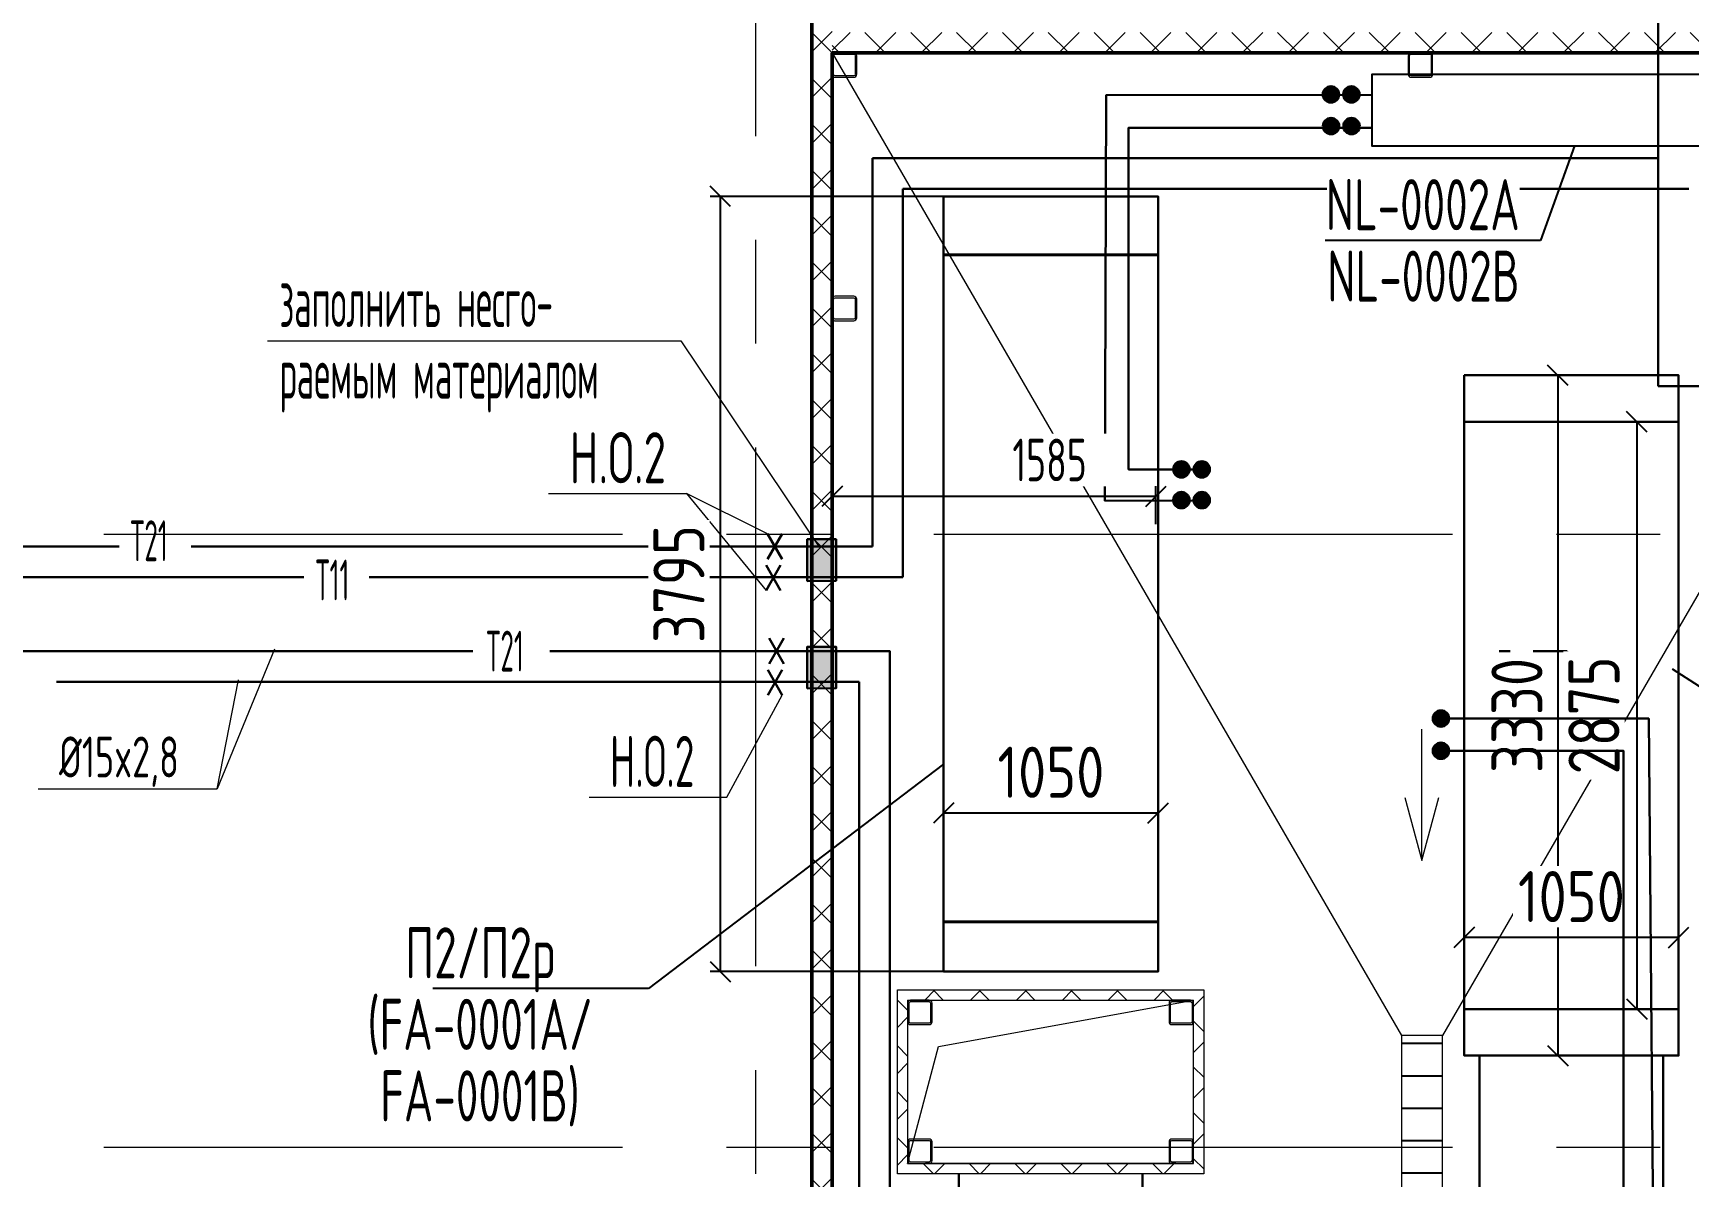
# Model space of a CAD drawing. Header units: millimetres. Extents: x -553547 to 230550, y -59438 to 214451.
# Drawn here: x 180828 to 188934, y -38983 to -33384 of the extents above; entities that cross this region are included whole.
import ezdxf
from ezdxf import colors
from ezdxf.entities.mleader import LeaderData, LeaderLine
from ezdxf.math import Vec2, Vec3

# ---------------------------------------------------------------- set-up
doc = ezdxf.new("R2010")
doc.units = ezdxf.units.MM
doc.linetypes.add('осевая', pattern=[50.8, 31.75, -6.35, 6.35, -6.35])
for name, color, linetype, lineweight in [('_Оси', 252, 'Continuous', 9), ('АР_Размеры', 7, 'Continuous', 20), ('АР_Стены и перегородки', 154, 'Continuous', 50), ('АР_Тонкие', 7, 'Continuous', 0), ('АР_Штриховка', 7, 'Continuous', 20), ('ОВ выноски вент. оборудование и клапаны', 7, 'Continuous', 15), ('ОВ текст', 7, 'Continuous', 15), ('приток', 10, 'Continuous', 30), ('радиаторы', 100, 'Continuous', 30), ('т1', 10, 'Continuous', 30), ('т2', 5, 'Continuous', 30)]:
    doc.layers.add(name, color=color, linetype=linetype, lineweight=lineweight)
doc.layers.add('IZOLATOR', color=7, linetype='Continuous')
doc.styles.add('GOST 2.304', font='cs_gost2304.shx', dxfattribs={"width": 0.8})
doc.styles.add('GOST type A', font='GOST2304A.ttf')
doc.styles.get("Standard").update_dxf_attribs({"font": 'arial.ttf'})
doc.styles.add('ГОСТ', font='cs_gost2304.shx')
doc.dimstyles.new('ISO-25', dxfattribs={"dimtxt": 2.5, "dimasz": 2.5, "dimexe": 1.25, "dimexo": 0.625, "dimtad": 1, "dimtxsty": 'Standard', "dimcen": 2.5, "dimadec": 0, "dimazin": 0, "dimtfac": 1, "dimtmove": 0, "dimatfit": 3, "dimfxl": 1, "dimarcsym": 0})

# ---------------------------------------------------------------- blocks, each defined once
blk = doc.blocks.new('_Oblique')
at = {"color": 0, "linetype": 'ByBlock', "lineweight": -2}
blk.add_line((-0.5, -0.5), (0.5, 0.5), dxfattribs=at)
blk = doc.blocks.new('*D436')
at = {"layer": 'Defpoints', "color": 0, "lineweight": 30, "transparency": 16777216}
for p in [(185810.8, -34183.3), (184192.1, -37978.3), (185810.8, -37978.3)]:
    blk.add_point(p, dxfattribs=at)
at = {"layer": 'ОВ текст', "color": 0, "lineweight": -2, "transparency": 16777216}
for p, q in [((185760.8, -34183.3), (184142.1, -34183.3)), ((184192.1, -34183.3), (184192.1, -37978.3)), ((185760.8, -37978.3), (184142.1, -37978.3))]:
    blk.add_line(p, q, dxfattribs=at)
at = {"layer": 'ОВ текст', "color": 0, "lineweight": -2, "transparency": 16777216, "xscale": 100, "yscale": 100, "zscale": 100}
for p, rotation in [((184192.1, -34183.3), 90), ((184192.1, -37978.3), 270)]:
    blk.add_blockref('_Oblique', p, dxfattribs=dict(at, rotation=rotation))
at = {"layer": 'ОВ текст', "color": 0, "lineweight": 15, "transparency": 16777216, "insert": (183989.8, -36080.8), "char_height": 250, "attachment_point": 5, "rotation": 90, "style": 'ГОСТ', "bg_fill": 3, "box_fill_scale": 1.1, "bg_fill_color": 256, "bg_fill_true_color": 13158600, "bg_fill_transparency": 0}
blk.add_mtext('3795', dxfattribs=at)
blk = doc.blocks.new('*D437')
at = {"layer": 'Defpoints', "color": 0, "lineweight": 30, "transparency": 16777216}
for p in [(185285.8, -37202.4), (185285.8, -37734.3), (186335.8, -37734.3)]:
    blk.add_point(p, dxfattribs=at)
at = {"layer": 'ОВ текст', "color": 0, "lineweight": -2, "transparency": 16777216}
for p, q in [((185285.8, -37684.3), (185285.8, -37152.4)), ((186335.8, -37202.4), (185285.8, -37202.4)), ((186335.8, -37684.3), (186335.8, -37152.4))]:
    blk.add_line(p, q, dxfattribs=at)
at = {"layer": 'ОВ текст', "color": 0, "lineweight": -2, "transparency": 16777216, "xscale": 100, "yscale": 100, "zscale": 100, "rotation": 180}
blk.add_blockref('_Oblique', (185285.8, -37202.4), dxfattribs=at)
at = {"layer": 'ОВ текст', "color": 0, "lineweight": -2, "transparency": 16777216, "xscale": 100, "yscale": 100, "zscale": 100}
blk.add_blockref('_Oblique', (186335.8, -37202.4), dxfattribs=at)
at = {"layer": 'ОВ текст', "color": 0, "lineweight": 15, "transparency": 16777216, "insert": (185810.8, -37002.3), "char_height": 250, "attachment_point": 5, "style": 'ГОСТ', "bg_fill": 3, "box_fill_scale": 1.1, "bg_fill_color": 256, "bg_fill_true_color": 13158600, "bg_fill_transparency": 0}
blk.add_mtext('1050', dxfattribs=at)
blk = doc.blocks.new('*D449')
at = {"layer": 'Defpoints', "color": 0, "lineweight": 30, "transparency": 16777216}
for p in [(188884.2, -35286.8), (188679.5, -38161.8), (188884.2, -38161.8)]:
    blk.add_point(p, dxfattribs=at)
at = {"layer": 'ОВ текст', "color": 0, "lineweight": -2, "transparency": 16777216}
for p, q in [((188834.2, -35286.8), (188629.5, -35286.8)), ((188679.5, -35286.8), (188679.5, -38161.8)), ((188834.2, -38161.8), (188629.5, -38161.8))]:
    blk.add_line(p, q, dxfattribs=at)
at = {"layer": 'ОВ текст', "color": 0, "lineweight": -2, "transparency": 16777216, "xscale": 100, "yscale": 100, "zscale": 100}
for p, rotation in [((188679.5, -35286.8), 90), ((188679.5, -38161.8), 270)]:
    blk.add_blockref('_Oblique', p, dxfattribs=dict(at, rotation=rotation))
at = {"layer": 'ОВ текст', "color": 0, "lineweight": 15, "transparency": 16777216, "insert": (188469.7, -36724.3), "char_height": 250, "attachment_point": 5, "rotation": 90, "style": 'ГОСТ', "bg_fill": 3, "box_fill_scale": 1.1, "bg_fill_color": 256, "bg_fill_true_color": 13158600, "bg_fill_transparency": 0}
blk.add_mtext('2875', dxfattribs=at)
blk = doc.blocks.new('*D438')
at = {"layer": 'Defpoints', "color": 0, "lineweight": 30, "transparency": 16777216}
for p in [(188884.2, -35059.3), (188292.8, -38389.3), (188884.2, -38389.3)]:
    blk.add_point(p, dxfattribs=at)
at = {"layer": 'ОВ текст', "color": 0, "lineweight": -2, "transparency": 16777216}
for p, q in [((188834.2, -35059.3), (188242.8, -35059.3)), ((188292.8, -35059.3), (188292.8, -38389.3)), ((188834.2, -38389.3), (188242.8, -38389.3))]:
    blk.add_line(p, q, dxfattribs=at)
at = {"layer": 'ОВ текст', "color": 0, "lineweight": -2, "transparency": 16777216, "xscale": 100, "yscale": 100, "zscale": 100}
for p, rotation in [((188292.8, -35059.3), 90), ((188292.8, -38389.3), 270)]:
    blk.add_blockref('_Oblique', p, dxfattribs=dict(at, rotation=rotation))
at = {"layer": 'ОВ текст', "color": 0, "lineweight": 15, "transparency": 16777216, "insert": (188092.6, -36724.3), "char_height": 250, "attachment_point": 5, "rotation": 90, "style": 'ГОСТ', "bg_fill": 3, "box_fill_scale": 1.1, "bg_fill_color": 256, "bg_fill_true_color": 13158600, "bg_fill_transparency": 0}
blk.add_mtext('3330', dxfattribs=at)
blk = doc.blocks.new('*D439')
at = {"layer": 'Defpoints', "color": 0, "lineweight": 30, "transparency": 16777216}
for p in [(187834.2, -37811.2), (187834.2, -38389.3), (188884.2, -38389.3)]:
    blk.add_point(p, dxfattribs=at)
at = {"layer": 'ОВ текст', "color": 0, "lineweight": -2, "transparency": 16777216}
for p, q in [((187834.2, -38339.3), (187834.2, -37761.2)), ((188884.2, -38339.3), (188884.2, -37761.2)), ((188884.2, -37811.2), (187834.2, -37811.2))]:
    blk.add_line(p, q, dxfattribs=at)
at = {"layer": 'ОВ текст', "color": 0, "lineweight": -2, "transparency": 16777216, "xscale": 100, "yscale": 100, "zscale": 100, "rotation": 180}
blk.add_blockref('_Oblique', (187834.2, -37811.2), dxfattribs=at)
at = {"layer": 'ОВ текст', "color": 0, "lineweight": -2, "transparency": 16777216, "xscale": 100, "yscale": 100, "zscale": 100}
blk.add_blockref('_Oblique', (188884.2, -37811.2), dxfattribs=at)
at = {"layer": 'ОВ текст', "color": 0, "lineweight": 15, "transparency": 16777216, "insert": (188359.2, -37611), "char_height": 250, "attachment_point": 5, "style": 'ГОСТ', "bg_fill": 3, "box_fill_scale": 1.1, "bg_fill_color": 256, "bg_fill_true_color": 13158600, "bg_fill_transparency": 0}
blk.add_mtext('1050', dxfattribs=at)
blk = doc.blocks.new('*D417')
at = {"layer": 'Defpoints', "color": 0, "lineweight": 30, "transparency": 16777216}
for p in [(184739.8, -35652.2), (184739.8, -35837.2), (186325, -35837.2)]:
    blk.add_point(p, dxfattribs=at)
at = {"layer": 'ОВ текст', "color": 0, "lineweight": -2, "transparency": 16777216}
for p, q in [((184739.8, -35787.2), (184739.8, -35602.2)), ((186325, -35652.2), (184739.8, -35652.2)), ((186325, -35787.2), (186325, -35602.2))]:
    blk.add_line(p, q, dxfattribs=at)
at = {"layer": 'ОВ текст', "color": 0, "lineweight": -2, "transparency": 16777216, "xscale": 100, "yscale": 100, "zscale": 100, "rotation": 180}
blk.add_blockref('_Oblique', (184739.8, -35652.2), dxfattribs=at)
at = {"layer": 'ОВ текст', "color": 0, "lineweight": -2, "transparency": 16777216, "xscale": 100, "yscale": 100, "zscale": 100}
blk.add_blockref('_Oblique', (186325, -35652.2), dxfattribs=at)
at = {"layer": 'ОВ текст', "color": 0, "lineweight": 15, "transparency": 16777216, "insert": (185804.4, -35473.8), "char_height": 250, "width": 522.08, "attachment_point": 5, "style": 'ГОСТ', "bg_fill": 3, "box_fill_scale": 1.1, "bg_fill_color": 256, "bg_fill_true_color": 13158600, "bg_fill_transparency": 0}
blk.add_mtext('{\\H0.83333x;\\W0.8;1585}', dxfattribs=at)
blk = doc.blocks.new('_None')
blk = doc.blocks.new('АР')
at = {"layer": 'IZOLATOR'}
h = blk.add_hatch(dxfattribs=at)
h.set_pattern_fill('ANSI31', color=252, scale=50, angle=315)
h.set_pattern_definition([(0, (552841.11, -184537.85), (4e-14, 158.75), [])])
h.paths.add_polyline_path([(673236.4, -245789.1), (673036.4, -245789.1), (673036.4, -250243.2), (673236.4, -250243.2)])
h.paths.add_polyline_path([(673236.4, -245243.2), (673036.4, -245243.2), (673036.4, -245789.1), (673236.4, -245789.1)])
at = {"layer": 'АР_Штриховка', "lineweight": 13}
h = blk.add_hatch(dxfattribs=at)
h.set_pattern_fill('ANSI37', color=252, scale=50)
h.set_pattern_definition([(45, (564776.22, -271180.71), (-112.2532, 112.2532), []), (135, (564776.22, -271180.71), (-112.2532, -112.2532), [])])
h.paths.add_polyline_path([(670148.9, -251984.1), (670248.9, -251984.1), (670248.9, -236593.9), (670148.9, -236593.9)])
h = blk.add_hatch(dxfattribs=at)
h.set_pattern_fill('ANSI37', color=252, scale=50)
h.set_pattern_definition([(45, (568769.53, -267055.2), (-112.2532, 112.2532), []), (135, (568769.53, -267055.2), (-112.2532, -112.2532), [])])
h.paths.add_polyline_path([(670248.9, -240432.2), (676023.9, -240432.2), (676023.9, -240332.2), (670248.9, -240332.2)])
h = blk.add_hatch(dxfattribs=at)
h.set_pattern_fill('ANSI37', color=252, scale=50)
h.set_pattern_definition([(45, (565664.53, -272345.12), (-112.2532, 112.2532), []), (135, (565664.53, -272345.12), (-112.2532, -112.2532), [])])
h.paths.add_polyline_path([(672018.3, -245869.7), (670618.3, -245869.7), (670568.3, -245919.7), (672068.3, -245919.7), (672068.3, -245019.7), (670568.3, -245019.7), (670568.3, -245919.7), (670618.3, -245869.7), (670618.3, -245069.7), (672018.3, -245069.7)])
at = {"color": 252, "linetype": 'Continuous', "ltscale": 0.5}
for p, q in [((670354.5, -240431.9), (670263.3, -240431.9)), ((670263.3, -240439.1), (670354.5, -240439.1)), ((673174.5, -240431.9), (673083.3, -240431.9)), ((673083.3, -240439.1), (673174.5, -240439.1)), ((670248.9, -240446.3), (670248.9, -240537.5)), ((670256.1, -240537.5), (670256.1, -240446.3)), ((670361.7, -240446.3), (670361.7, -240537.5)), ((670368.9, -240537.5), (670368.9, -240446.3)), ((673068.9, -240446.3), (673068.9, -240537.5)), ((673076.1, -240537.5), (673076.1, -240446.3)), ((673181.7, -240446.3), (673181.7, -240537.5)), ((673188.9, -240537.5), (673188.9, -240446.3)), ((670354.5, -240544.7), (670263.3, -240544.7)), ((670263.3, -240551.9), (670354.5, -240551.9)), ((673174.5, -240544.7), (673083.3, -240544.7)), ((673083.3, -240551.9), (673174.5, -240551.9)), ((670248.9, -241638.5), (670248.9, -241729.7)), ((670248.9, -241656.1), (670248.9, -241732.1)), ((670248.9, -241656.1), (670248.9, -241732.1)), ((670256.1, -241729.7), (670256.1, -241638.5)), ((670354.5, -241624.1), (670263.3, -241624.1)), ((670263.3, -241631.3), (670354.5, -241631.3)), ((670361.7, -241638.5), (670361.7, -241729.7)), ((670368.9, -241729.7), (670368.9, -241638.5)), ((670354.5, -241736.9), (670263.3, -241736.9)), ((670260.9, -241744.1), (670336.9, -241744.1)), ((670260.9, -241744.1), (670336.9, -241744.1)), ((670263.3, -241744.1), (670354.5, -241744.1)), ((670618.3, -245081.5), (670618.3, -245157.5)), ((670618.3, -245081.5), (670618.3, -245157.5)), ((670618.3, -245084.1), (670618.3, -245175.3)), ((670625.5, -245175.3), (670625.5, -245084.1)), ((670723.9, -245069.7), (670632.7, -245069.7)), ((670632.7, -245076.9), (670723.9, -245076.9)), ((670731.1, -245084.1), (670731.1, -245175.3)), ((670738.3, -245175.3), (670738.3, -245084.1)), ((671898.3, -245081.5), (671898.3, -245157.5)), ((671898.3, -245081.5), (671898.3, -245157.5)), ((671898.3, -245084.1), (671898.3, -245175.3)), ((671905.5, -245175.3), (671905.5, -245084.1)), ((672003.9, -245069.7), (671912.7, -245069.7)), ((671912.7, -245076.9), (672003.9, -245076.9)), ((672011.1, -245084.1), (672011.1, -245175.3)), ((672018.3, -245175.3), (672018.3, -245084.1)), ((670723.9, -245182.5), (670632.7, -245182.5)), ((670632.7, -245189.7), (670723.9, -245189.7)), ((672003.9, -245182.5), (671912.7, -245182.5)), ((671912.7, -245189.7), (672003.9, -245189.7)), ((670618.3, -245761.5), (670618.3, -245837.5)), ((670618.3, -245761.5), (670618.3, -245837.5)), ((670618.3, -245764.1), (670618.3, -245855.3)), ((670625.5, -245855.3), (670625.5, -245764.1)), ((670723.9, -245749.7), (670632.7, -245749.7)), ((670632.7, -245756.9), (670723.9, -245756.9)), ((670731.1, -245764.1), (670731.1, -245855.3)), ((670738.3, -245855.3), (670738.3, -245764.1)), ((671898.3, -245761.5), (671898.3, -245837.5)), ((671898.3, -245761.5), (671898.3, -245837.5)), ((671898.3, -245764.1), (671898.3, -245855.3)), ((671905.5, -245855.3), (671905.5, -245764.1)), ((672003.9, -245749.7), (671912.7, -245749.7)), ((671912.7, -245756.9), (672003.9, -245756.9)), ((672011.1, -245764.1), (672011.1, -245855.3)), ((672018.3, -245855.3), (672018.3, -245764.1)), ((670723.9, -245862.5), (670632.7, -245862.5)), ((670632.7, -245869.7), (670723.9, -245869.7)), ((672003.9, -245862.5), (671912.7, -245862.5)), ((671912.7, -245869.7), (672003.9, -245869.7))]:
    blk.add_line(p, q, dxfattribs=at)
at = {"color": 252}
for p, q in [((670618.3, -245069.7), (670618.3, -245869.7)), ((670618.3, -245069.7), (672018.3, -245069.7)), ((670770.2, -245297.1), (672018.3, -245069.7)), ((672018.3, -245869.7), (672018.3, -245069.7)), ((670618.3, -245869.7), (670770.2, -245297.1)), ((670618.3, -245869.7), (672018.3, -245869.7)), ((671931.3, -245869.7), (670705.3, -245869.7))]:
    blk.add_line(p, q, dxfattribs=at)
at = {"color": 252, "lineweight": 13}
blk.add_lwpolyline([(670568.3, -245019.7), (672068.3, -245019.7), (672068.3, -245919.7), (670568.3, -245919.7)], close=True, dxfattribs=at)
at = {"color": 252, "linetype": 'Continuous', "ltscale": 0.5}
for centre, start, end in [((670263.3, -240446.3), 90, 180), ((670354.5, -240446.3), 0, 90), ((673083.3, -240446.3), 90, 180), ((673174.5, -240446.3), 0, 90), ((670263.3, -240537.5), 180, 270), ((670354.5, -240537.5), 270, 0), ((673083.3, -240537.5), 180, 270), ((673174.5, -240537.5), 270, 0), ((670263.3, -241638.5), 90, 180), ((670354.5, -241638.5), 0, 90), ((670263.3, -241729.7), 180, 270), ((670354.5, -241729.7), 270, 0), ((670632.7, -245084.1), 90, 180), ((670723.9, -245084.1), 0, 90), ((671912.7, -245084.1), 90, 180), ((672003.9, -245084.1), 0, 90), ((670632.7, -245175.3), 180, 270), ((670723.9, -245175.3), 270, 0), ((671912.7, -245175.3), 180, 270), ((672003.9, -245175.3), 270, 0), ((670632.7, -245764.1), 90, 180), ((670723.9, -245764.1), 0, 90), ((671912.7, -245764.1), 90, 180), ((672003.9, -245764.1), 0, 90), ((670632.7, -245855.3), 180, 270), ((670723.9, -245855.3), 270, 0), ((671912.7, -245855.3), 180, 270), ((672003.9, -245855.3), 270, 0)]:
    blk.add_arc(centre, 14.4, start, end, dxfattribs=at)
at = {"color": 252, "linetype": 'Continuous', "ltscale": 0.5, "extrusion": (1.89478e-14, -7.84844e-15, -1)}
for centre in [(-670263.3, -240446.3, 0), (-673083.3, -240446.3, 0), (-670263.3, -241638.5, 0), (-670632.7, -245084.1, 0), (-671912.7, -245084.1, 0), (-670632.7, -245764.1, 0), (-671912.7, -245764.1, 0)]:
    blk.add_arc(centre, 7.2, 0, 90, dxfattribs=at)
at = {"color": 252, "linetype": 'Continuous', "ltscale": 0.5, "extrusion": (-7.84844e-15, -1.89478e-14, -1)}
for centre in [(-670354.5, -240446.3), (-673174.5, -240446.3), (-670354.5, -241638.5), (-670723.9, -245084.1), (-672003.9, -245084.1), (-670723.9, -245764.1), (-672003.9, -245764.1)]:
    blk.add_arc(centre, 7.2, 90, 180, dxfattribs=at)
at = {"color": 252, "linetype": 'Continuous', "ltscale": 0.5, "extrusion": (1.89478e-14, 7.84844e-15, -1)}
for centre in [(-670263.3, -240537.5, 0), (-673083.3, -240537.5, 0), (-670263.3, -241729.7, 0), (-670632.7, -245175.3, 0), (-671912.7, -245175.3, 0), (-670632.7, -245855.3, 0), (-671912.7, -245855.3, 0)]:
    blk.add_arc(centre, 7.2, 270, 0, dxfattribs=at)
at = {"color": 252, "linetype": 'Continuous', "ltscale": 0.5, "extrusion": (-7.84844e-15, 1.89478e-14, -1)}
for centre in [(-670354.5, -240537.5, 0), (-673174.5, -240537.5, 0), (-670354.5, -241729.7, 0), (-670723.9, -245175.3, 0), (-672003.9, -245175.3, 0), (-670723.9, -245855.3, 0), (-672003.9, -245855.3, 0)]:
    blk.add_arc(centre, 7.2, 180, 270, dxfattribs=at)
at = {"layer": '_Оси', "color": 252, "linetype": 'осевая', "ltscale": 80}
for p, q in [((669873.9, -234236), (669873.9, -259400.3)), ((638234.9, -242789.1), (679902.5, -242789.1)), ((638234.9, -245789.1), (689234.4, -245789.1))]:
    blk.add_line(p, q, dxfattribs=at)
at = {"layer": 'АР_Стены и перегородки', "color": 252}
for p, q in [((670148.9, -236593.9), (670148.9, -251984.1)), ((670248.9, -240432.2), (670248.9, -251984.1)), ((670248.9, -240432.2), (676023.9, -240432.2))]:
    blk.add_line(p, q, dxfattribs=at)
at = {"layer": 'АР_Тонкие', "color": 252}
for p, q in [((670248.9, -240432.2), (673036.4, -245243.2)), ((676023.9, -240432.2), (673236.4, -245243.2)), ((673135.5, -244386.5), (673135.5, -243742.8)), ((673052.7, -244077.4), (673135.5, -244386.5)), ((673135.5, -244386.5), (673218.4, -244077.4))]:
    blk.add_line(p, q, dxfattribs=at)
blk.add_lwpolyline([(673036.4, -250243.2), (673236.4, -250243.2), (673236.4, -245243.2), (673036.4, -245243.2)], close=True, dxfattribs=at)
at = {"color": 252}
ml = blk.add_multileader_mtext('Standard', dxfattribs=at)
ml.set_content('0,000', color=252, style='GOST type A')
ml.set_leader_properties(color=256)
ml.build(insert=Vec2(0, 0))
ml.multileader.update_dxf_attribs({"has_dogleg": 0, "has_text_frame": 1, "text_left_attachment_type": 7, "text_right_attachment_type": 6, "dogleg_length": 0, "arrow_head_size": 200})
ctx = ml.context
ctx.base_point, ctx.char_height, ctx.arrow_head_size, ctx.landing_gap_size, ctx.plane_origin = Vec3(674120.3, -254449.4), 250, 200, 50, Vec3(-489483.8, -251725.5)
ctx.left_attachment, ctx.right_attachment = 7, 6
notes = []
notes.append((ctx, [(0, (0, 0, 0), (0, 0), (1, 0), 1, [])]))
ctx.mtext.insert, ctx.mtext.flow_direction = Vec3(674170.3, -254161.9), 5
ml = blk.add_multileader_mtext('Standard', dxfattribs=at)
ml.set_content('0,000', color=252, style='GOST type A')
ml.set_leader_properties(color=256)
ml.build(insert=Vec2(0, 0))
ml.multileader.update_dxf_attribs({"has_dogleg": 0, "has_text_frame": 1, "text_left_attachment_type": 7, "text_right_attachment_type": 6, "dogleg_length": 0, "arrow_head_size": 200})
ctx = ml.context
ctx.base_point, ctx.char_height, ctx.arrow_head_size, ctx.landing_gap_size, ctx.plane_origin = Vec3(683757.5, -246454.6), 250, 200, 50, Vec3(-479846.5, -243730.6)
ctx.left_attachment, ctx.right_attachment = 7, 6
notes.append((ctx, [(0, (0, 0, 0), (0, 0), (1, 0), 1, [])]))
ctx.mtext.insert, ctx.mtext.flow_direction = Vec3(683807.5, -246167), 5
for ctx, leaders in notes:
    for number, flags, end, landing, length, lines in leaders:
        leader = LeaderData()
        leader.index, (leader.has_last_leader_line, leader.has_dogleg_vector, leader.attachment_direction) = number, flags
        leader.last_leader_point, leader.dogleg_vector, leader.dogleg_length = Vec3(end), Vec3(landing), length
        for number, points, colour, breaks in lines:
            line = LeaderLine()
            line.index, line.vertices, line.color, line.breaks = number, Vec3.list(points), colors.encode_raw_color(colour), breaks
            leader.lines.append(line)
        ctx.leaders.append(leader)

msp = doc.modelspace()

# ---------------------------------------------------------------- hatches: boundary and pattern name
at = {"layer": 'т1'}
h = msp.add_hatch(color=256, dxfattribs=at)
h.dxf.hatch_style = 1
h.paths.add_polyline_path([(187142.622, -33839.338, 1), (187222.622, -33839.338, 1)])
h = msp.add_hatch(color=256, dxfattribs=at)
h.dxf.hatch_style = 1
h.paths.add_polyline_path([(187242.622, -33839.338, 1), (187322.622, -33839.338, 1)])
h = msp.add_hatch(color=256, dxfattribs=at)
h.dxf.hatch_style = 1
h.paths.add_polyline_path([(186409.553, -35519.85, 1), (186489.553, -35519.85, 1)])
h = msp.add_hatch(color=256, dxfattribs=at)
h.dxf.hatch_style = 1
h.paths.add_polyline_path([(186509.553, -35519.85, 1), (186589.553, -35519.85, 1)])
h = msp.add_hatch(color=256, dxfattribs=at)
h.dxf.hatch_style = 1
h.paths.add_polyline_path([(184738.802, -35868.744), (184638.802, -35868.744), (184638.802, -36018.744), (184738.802, -36018.744)])
h.paths.add_polyline_path([(184638.802, -35868.744), (184617.753, -35868.744), (184617.753, -36018.744), (184638.802, -36018.744)])
h.paths.add_polyline_path([(184758.753, -35868.744), (184738.802, -35868.744), (184738.802, -36018.744), (184758.753, -36018.744)])
h.paths.add_polyline_path([(184758.753, -35862.085), (184738.802, -35862.085), (184738.802, -35868.744), (184758.753, -35868.744)])
h.paths.add_polyline_path([(184733.2, -35862.085), (184638.802, -35862.085), (184638.802, -35868.744), (184730.184, -35868.744)])
h.paths.add_polyline_path([(184638.802, -35862.085), (184617.753, -35862.085), (184617.753, -35868.744), (184638.802, -35868.744)])
h.paths.add_polyline_path([(184638.802, -36018.744), (184617.753, -36018.744), (184617.753, -36066.236), (184635.879, -36066.107)])
h.paths.add_polyline_path([(184738.802, -36018.744), (184638.802, -36018.744), (184635.879, -36066.107), (184736.377, -36065.394)])
h.paths.add_polyline_path([(184758.753, -36018.744), (184738.802, -36018.744), (184736.377, -36065.394), (184758.753, -36065.236)])
h = msp.add_hatch(color=256, dxfattribs=at)
h.dxf.hatch_style = 1
h.paths.add_polyline_path([(184738.802, -36394.244), (184638.802, -36394.244), (184638.802, -36544.244), (184738.802, -36544.244)])
h.paths.add_polyline_path([(184638.802, -36394.244), (184617.753, -36394.244), (184617.753, -36544.244), (184638.802, -36544.244)])
h.paths.add_polyline_path([(184758.753, -36394.244), (184738.802, -36394.244), (184738.802, -36544.244), (184758.753, -36544.244)])
h.paths.add_polyline_path([(184758.753, -36387.585), (184738.802, -36387.585), (184738.802, -36394.244), (184758.753, -36394.244)])
h.paths.add_polyline_path([(184733.2, -36387.585), (184638.802, -36387.585), (184638.802, -36394.244), (184730.184, -36394.244)])
h.paths.add_polyline_path([(184638.802, -36387.585), (184617.753, -36387.585), (184617.753, -36394.244), (184638.802, -36394.244)])
h.paths.add_polyline_path([(184638.802, -36544.244), (184617.753, -36544.244), (184617.753, -36591.736), (184635.879, -36591.607)])
h.paths.add_polyline_path([(184738.802, -36544.244), (184638.802, -36544.244), (184635.879, -36591.607), (184736.377, -36590.894)])
h.paths.add_polyline_path([(184758.753, -36544.244), (184738.802, -36544.244), (184736.377, -36590.894), (184758.753, -36590.736)])
h = msp.add_hatch(color=256, dxfattribs=at)
h.dxf.hatch_style = 1
h.paths.add_polyline_path([(187680.553, -36897.453, 1), (187760.553, -36897.453, 1)])
at = {"layer": 'т2'}
h = msp.add_hatch(color=256, dxfattribs=at)
h.dxf.hatch_style = 1
h.paths.add_polyline_path([(187142.053, -33684.35, 1), (187222.053, -33684.35, 1)])
h = msp.add_hatch(color=256, dxfattribs=at)
h.dxf.hatch_style = 1
h.paths.add_polyline_path([(187242.053, -33684.35, 1), (187322.053, -33684.35, 1)])
h = msp.add_hatch(color=256, dxfattribs=at)
h.dxf.hatch_style = 1
h.paths.add_polyline_path([(186409.553, -35670.352, 1), (186489.553, -35670.352, 1)])
h = msp.add_hatch(color=256, dxfattribs=at)
h.dxf.hatch_style = 1
h.paths.add_polyline_path([(186509.553, -35670.352, 1), (186589.553, -35670.352, 1)])
h = msp.add_hatch(color=256, dxfattribs=at)
h.dxf.hatch_style = 1
h.paths.add_polyline_path([(187680.553, -36739.35, 1), (187760.553, -36739.35, 1)])

# ---------------------------------------------------------------- linework, layer by layer
at = {"layer": 'ОВ текст'}
for p, q in [((181975.075, -34889.736), (183998.498, -34889.736)), ((183998.498, -34889.736), (184674.879, -35897.244)), ((183351.657, -35637.36), (184026.657, -35637.36)), ((184423.868, -35834.478), (184026.657, -35637.36)), ((184026.657, -35637.36), (184416.368, -36113.093)), ((182009.879, -36399.431), (181728.879, -37084.236)), ((181728.879, -37084.236), (181832.879, -36549.431)), ((184224.612, -37123.722), (184495.537, -36625.216)), ((180852.553, -37084.236), (181728.879, -37084.236)), ((183549.612, -37123.722), (184224.612, -37123.722))]:
    msp.add_line(p, q, dxfattribs=at)
at = {"layer": 'приток', "linetype": 'Continuous', "lineweight": 40}
for p, q in [((186335.782, -34469.775), (185285.782, -34469.775)), ((186335.782, -37734.275), (185285.782, -37734.275))]:
    msp.add_line(p, q, dxfattribs=at)
at = {"layer": 'приток'}
for p, q in [((188884.158, -35286.757), (187834.158, -35286.757)), ((187834.158, -38161.757), (188884.158, -38161.757))]:
    msp.add_line(p, q, dxfattribs=at)
at = {"layer": 'приток', "color": 5, "ltscale": 100}
msp.add_line((182980.292, -36409.367), (175569.379, -36409.367), dxfattribs=at)
at = {"layer": 'приток', "color": 1, "ltscale": 100}
msp.add_line((184871.553, -36559.367), (180942.379, -36559.367), dxfattribs=at)
at = {"layer": 'приток', "ltscale": 100}
msp.add_lwpolyline([(187382.053, -33847.35), (186191.306, -33847.35), (186191.306, -35519.839), (186535.782, -35519.852)], dxfattribs=at)
at = {"layer": 'приток'}
for points in [[(185359.943, -39317.274), (185359.943, -38967.874)], [(186258.459, -39317.274), (186258.459, -38967.874)]]:
    msp.add_lwpolyline(points, dxfattribs=at)
at = {"layer": 'радиаторы', "color": 18, "lineweight": -3, "ltscale": 100, "true_color": 0x000000}
msp.add_lwpolyline([(190182.053, -33585.85), (187382.053, -33585.85), (187382.053, -33935.85), (190182.053, -33935.85)], close=True, dxfattribs=at)
at = {"layer": 'т1'}
for p, q in [((184423.868, -35834.478), (184495.24, -35959.093)), ((184495.24, -35834.478), (184423.868, -35959.093)), ((184416.368, -35988.478), (184487.74, -36113.093)), ((184487.74, -35988.478), (184416.368, -36113.093)), ((182152.835, -36047.244), (175704.802, -36047.244)), ((185086.553, -36047.244), (182473.753, -36047.244)), ((184431.666, -36346.601), (184503.037, -36471.216)), ((184503.037, -36346.601), (184431.666, -36471.216)), ((188059.541, -36409.367), (188004.88, -36409.367)), ((188339.021, -36409.367), (188171.951, -36409.367)), ((188339.021, -36481.236), (188339.021, -36409.367)), ((184424.166, -36500.601), (184495.537, -36625.216)), ((184495.537, -36500.601), (184424.166, -36625.216))]:
    msp.add_line(p, q, dxfattribs=at)
for points in [[(184617.753, -36066.236), (184758.753, -36065.236), (184758.753, -35862.085), (184617.753, -35862.085)], [(184617.753, -36591.736), (184758.753, -36590.736), (184758.753, -36387.585), (184617.753, -36387.585)]]:
    msp.add_lwpolyline(points, close=True, dxfattribs=at)
for centre in [(187182.622, -33839.338), (187282.622, -33839.338), (186449.553, -35519.85), (186549.553, -35519.85), (187720.553, -36897.453)]:
    msp.add_circle(centre, 40, dxfattribs=at)
at = {"layer": 'т2'}
for p, q in [((188784.548, -33996.85), (184936.553, -33996.85)), ((191259.697, -35113.144), (188784.548, -35113.144)), ((181248.915, -35897.244), (175854.802, -35897.244)), ((184936.553, -35897.244), (181601.253, -35897.244)), ((188056.652, -36559.367), (188000.38, -36559.367))]:
    msp.add_line(p, q, dxfattribs=at)
for points in [[(187382.053, -33685.85), (186081.55, -33687.278), (186075.25, -35673.122), (186570.981, -35671.694)], [(187222.053, -33684.35), (187182.053, -33684.35)], [(187322.053, -33684.35), (187282.053, -33684.35)]]:
    msp.add_lwpolyline(points, dxfattribs=at)
for centre in [(187182.053, -33684.35), (187282.053, -33684.35), (186449.553, -35670.352), (186549.553, -35670.352), (187720.553, -36739.35)]:
    msp.add_circle(centre, 40, dxfattribs=at)

# ---------------------------------------------------------------- block references
at = {"layer": 'АР_Размеры', "color": 18, "true_color": 0x000000}
msp.add_blockref('АР', (-485509.064, 206951.83), dxfattribs=at)

# ---------------------------------------------------------------- texts
at = {"layer": 'ОВ текст', "linetype": 'Continuous', "lineweight": 13, "width": 7852.99712, "attachment_point": 4, "line_spacing_factor": 0.84, "style": 'ГОСТ'}
for s, insert, char_height in [('{\\W0.6;заполнить несго-\\Pраемым материалом}', (182033.959, -34907.173), 250), ('{\\W0.8;Н.О.2}', (183453.049, -35462.671), 250), ('{\\W0.6;Т21}', (181303.905, -35869.173), 200), ('{\\W0.6;Т11}', (182210.766, -36061.173), 200), ('{\\W0.6;Т21}', (183046.958, -36409.367), 200), ('{\\W0.8;%%C15x2,8}', (180954.785, -36950.832), 200), ('{\\W0.7;Н.О.2}', (183651.004, -36949.033), 250)]:
    msp.add_mtext(s, dxfattribs=dict(at, insert=insert, char_height=char_height))
at = {"layer": 'ОВ текст', "linetype": 'Continuous', "lineweight": 13, "insert": (188333.898, -37647.98), "char_height": 200, "width": 7852.99712, "attachment_point": 4, "rotation": 90, "line_spacing_factor": 0.84, "style": 'ГОСТ'}
msp.add_mtext('{\\W0.6;Т11}', dxfattribs=at)

# ---------------------------------------------------------------- next in the draw order: dimensions: what is measured, and where the dimension line sits
at = {"layer": 'ОВ текст', "lineweight": 15}
for base, p1, p2, override, picture, middle in [((184192.053, -37978.275), (185810.782, -34183.275), (185810.782, -37978.275), {"dimtxt": 250, "dimasz": 100, "dimexe": 50, "dimexo": 50, "dimgap": 70, "dimlunit": 5, "dimtxsty": 'ГОСТ', "dimblk1": 'Oblique', "dimblk2": 'Oblique', "dimsah": 1, "dimtfill": 1}, '*D436', (183989.818, -36080.775)), ((188679.531, -38161.757), (188884.158, -35286.757), (188884.158, -38161.757), {"dimtxt": 250, "dimasz": 100, "dimexe": 50, "dimexo": 50, "dimgap": 70, "dimdec": 0, "dimlunit": 5, "dimtxsty": 'ГОСТ', "dimblk1": 'Oblique', "dimblk2": 'Oblique', "dimsah": 1, "dimtfill": 1}, '*D449', (188469.671, -36724.257))]:
    dim = msp.add_linear_dim(base=base, p1=p1, p2=p2, angle=90, dimstyle='ISO-25', override=override, dxfattribs=at)
    dim.commit()
    dim.dimension.update_dxf_attribs({"geometry": picture, "text_midpoint": middle})

# ---------------------------------------------------------------- next in the draw order: linework, layer by layer
at = {"layer": 'приток', "ltscale": 100}
msp.add_line((188934.548, -34146.85), (185086.553, -34146.85), dxfattribs=at)

# ---------------------------------------------------------------- next in the draw order: dimensions: what is measured, and where the dimension line sits
at = {"layer": 'ОВ текст', "lineweight": 15}
dim = msp.add_linear_dim(base=(188292.762, -38389.257), p1=(188884.158, -35059.257), p2=(188884.158, -38389.257), angle=90, dimstyle='ISO-25', override={"dimtxt": 250, "dimasz": 100, "dimexe": 50, "dimexo": 50, "dimgap": 70, "dimdec": 0, "dimlunit": 5, "dimtxsty": 'ГОСТ', "dimblk1": 'Oblique', "dimblk2": 'Oblique', "dimsah": 1, "dimtfill": 1}, dxfattribs=at)
dim.commit()
dim.dimension.update_dxf_attribs({"geometry": '*D438', "text_midpoint": (188092.584, -36724.257)})
dim = msp.add_linear_dim(base=(185285.782, -37202.428), p1=(186335.782, -37734.275), p2=(185285.782, -37734.275), dimstyle='ISO-25', override={"dimtxt": 250, "dimasz": 100, "dimexe": 50, "dimexo": 50, "dimgap": 70, "dimdec": 0, "dimlunit": 5, "dimtxsty": 'ГОСТ', "dimblk1": 'Oblique', "dimblk2": 'Oblique', "dimsah": 1, "dimtfill": 1}, dxfattribs=at)
dim.commit()
dim.dimension.update_dxf_attribs({"geometry": '*D437', "text_midpoint": (185810.782, -37002.25)})

# ---------------------------------------------------------------- next in the draw order: linework, layer by layer
at = {"layer": 'приток', "ltscale": 100}
msp.add_lwpolyline([(185285.782, -34183.275), (186335.782, -34183.275), (186335.782, -37978.275), (185285.782, -37978.275)], close=True, dxfattribs=at)
at = {"layer": 'т2'}
msp.add_lwpolyline([(188784.548, -33101.736), (188784.548, -35113.144)], dxfattribs=at)

# ---------------------------------------------------------------- next in the draw order: dimensions: what is measured, and where the dimension line sits
at = {"layer": 'ОВ текст', "lineweight": 15}
dim = msp.add_linear_dim(base=(187834.158, -37811.224), p1=(188884.158, -38389.257), p2=(187834.158, -38389.257), dimstyle='ISO-25', override={"dimtxt": 250, "dimasz": 100, "dimexe": 50, "dimexo": 50, "dimgap": 70, "dimdec": 0, "dimlunit": 5, "dimtxsty": 'ГОСТ', "dimblk1": 'Oblique', "dimblk2": 'Oblique', "dimsah": 1, "dimtfill": 1}, dxfattribs=at)
dim.commit()
dim.dimension.update_dxf_attribs({"geometry": '*D439', "text_midpoint": (188359.158, -37611.046)})

# ---------------------------------------------------------------- next in the draw order: leaders
at = {"layer": 'ОВ выноски вент. оборудование и клапаны', "lineweight": 15}
ml = msp.add_multileader_mtext('Standard', dxfattribs=at)
ml.set_content('{\\Fcs_gost2304|c0;\\W0.8;NL-000\\Fcs_gost2304|c204;2\\Fcs_gost2304|c0;A\\PNL-000\\Fcs_gost2304|c204;2\\Fcs_gost2304|c0;B}', color=256, style='GOST 2.304')
ml.set_leader_properties()
ml.set_arrow_properties(name='NONE')
ml.build(insert=Vec2(0, 0))
ml.multileader.update_dxf_attribs({"text_left_attachment_type": 6, "text_right_attachment_type": 6, "dogleg_length": 100, "arrow_head_size": 250})
ctx = ml.context
ctx.base_point, ctx.char_height, ctx.arrow_head_size, ctx.plane_origin = Vec3(186889.553, -34398.85), 250, 250, Vec3(182802.143, -35790.183)
ctx.left_attachment, ctx.right_attachment, ctx.text_align_type = 6, 6, 2
notes = []
notes.append((ctx, [(1, (1, 1, 0), (188208.553, -34398.85), (-1, 0), 100, [(0, [(188375.053, -33935.85)], 0, [])])]))
ctx.mtext.insert, ctx.mtext.width, ctx.mtext.alignment, ctx.mtext.line_spacing_factor, ctx.mtext.flow_direction = Vec3(188106.553, -34098.85), 943.58775, 3, 0.84, 5
ctx.mtext.has_bg_fill, ctx.mtext.bg_color, ctx.mtext.bg_scale_factor, ctx.mtext.bg_transparency, ctx.mtext.use_window_bg_color = 1, -1073741824, 1, 0, 1
for ctx, leaders in notes:
    for number, flags, end, landing, length, lines in leaders:
        leader = LeaderData()
        leader.index, (leader.has_last_leader_line, leader.has_dogleg_vector, leader.attachment_direction) = number, flags
        leader.last_leader_point, leader.dogleg_vector, leader.dogleg_length = Vec3(end), Vec3(landing), length
        for number, points, colour, breaks in lines:
            line = LeaderLine()
            line.index, line.vertices, line.color, line.breaks = number, Vec3.list(points), colors.encode_raw_color(colour), breaks
            leader.lines.append(line)
        ctx.leaders.append(leader)

# ---------------------------------------------------------------- next in the draw order: linework, layer by layer
at = {"layer": 'приток', "ltscale": 100}
for points in [[(187834.158, -35059.257), (188884.158, -35059.257), (188884.158, -38389.257), (187834.158, -38389.257)], [(187909.158, -38389.257), (188809.158, -38389.257), (188809.158, -39189.257), (187909.158, -39189.257)]]:
    msp.add_lwpolyline(points, close=True, dxfattribs=at)
at = {"layer": 'приток', "color": 5, "ltscale": 100}
msp.add_lwpolyline([(187834.553, -44611.85), (185021.553, -44611.85), (185021.553, -36409.367), (183356.879, -36409.367)], dxfattribs=at)
at = {"layer": 'приток', "color": 1, "ltscale": 100}
msp.add_lwpolyline([(187984.553, -44761.85), (184871.553, -44761.85), (184871.553, -36559.367)], dxfattribs=at)
at = {"layer": 'приток', "ltscale": 100}
msp.add_lwpolyline([(188614.053, -39998.979), (188614.053, -36897.453), (187720.553, -36897.453)], dxfattribs=at)
at = {"layer": 'т2'}
msp.add_lwpolyline([(188765.998, -39998.979), (188738.108, -36739.35), (187724.053, -36739.35)], dxfattribs=at)

# ---------------------------------------------------------------- next in the draw order: dimensions: what is measured, and where the dimension line sits
at = {"layer": 'ОВ текст', "lineweight": 15}
dim = msp.add_linear_dim(base=(184739.802, -35652.236), p1=(186325.005, -35837.244), p2=(184739.802, -35837.244), text='{\\H0.83333x;\\W0.8;1585}', dimstyle='ISO-25', override={"dimtxt": 250, "dimasz": 100, "dimexe": 50, "dimexo": 50, "dimgap": 70, "dimlunit": 5, "dimtxsty": 'ГОСТ', "dimblk1": 'Oblique', "dimblk2": 'Oblique', "dimsah": 1, "dimtfill": 1}, dxfattribs=at)
dim.commit()
dim.dimension.update_dxf_attribs({"geometry": '*D417', "text_midpoint": (185804.394, -35652.236), "dimtype": 160})

# ---------------------------------------------------------------- next in the draw order: linework, layer by layer
at = {"layer": 'приток', "color": 5, "ltscale": 100}
msp.add_lwpolyline([(184936.553, -33996.85), (184936.553, -35897.244)], dxfattribs=at)
at = {"layer": 'приток', "ltscale": 100}
msp.add_lwpolyline([(185086.553, -34146.85), (185086.553, -36047.244)], dxfattribs=at)

# ---------------------------------------------------------------- next in the draw order: leaders
at = {"layer": 'ОВ выноски вент. оборудование и клапаны', "lineweight": 15}
ml = msp.add_multileader_mtext('Standard', dxfattribs=at)
ml.set_content('{\\Fcs_gost2304|c204;\\W0.8;П3 (\\Fcs_gost2304|c0;F\\Fcs_gost2304|c204;А\\Fcs_gost2304|c0;-000\\Fcs_gost2304|c204;3)}', color=256, style='GOST 2.304')
ml.set_leader_properties()
ml.set_arrow_properties(name='NONE')
ml.build(insert=Vec2(0, 0))
ml.multileader.update_dxf_attribs({"text_left_attachment_type": 6, "text_right_attachment_type": 6, "dogleg_length": 100, "arrow_head_size": 250})
ctx = ml.context
ctx.base_point, ctx.char_height, ctx.arrow_head_size, ctx.plane_origin = Vec3(190623.102, -37571.413), 250, 250, Vec3(183280.249, -38350.609)
ctx.left_attachment, ctx.right_attachment, ctx.text_align_type = 6, 6, 1
notes = []
notes.append((ctx, [(0, (1, 1, 0), (190523.102, -37571.413), (1, 0), 100, [(0, [(188853.158, -36496.275)], 0, [])])]))
ctx.mtext.insert, ctx.mtext.width, ctx.mtext.alignment, ctx.mtext.line_spacing_factor, ctx.mtext.flow_direction = Vec3(191440.22, -37271.413), 2097.1098, 2, 0.84, 5
ctx.mtext.has_bg_fill, ctx.mtext.bg_color, ctx.mtext.bg_scale_factor, ctx.mtext.bg_transparency, ctx.mtext.use_window_bg_color = 1, -1073741824, 1, 0, 1
ml = msp.add_multileader_mtext('Standard', dxfattribs=at)
ml.set_content('{\\Fcs_gost2304|c204;\\W0.8;П2\\Fcs_gost2304|c0;/\\Fcs_gost2304|c204;П2р\\Fcs_gost2304|c0;\\P(F\\Fcs_gost2304|c204;А\\Fcs_gost2304|c0;-0001A/\\Fcs_gost2304|c204;\\PFА-0001В)}', color=256, style='GOST 2.304')
ml.set_leader_properties()
ml.set_arrow_properties(name='NONE')
ml.build(insert=Vec2(0, 0))
ml.multileader.update_dxf_attribs({"text_left_attachment_type": 6, "text_right_attachment_type": 6, "dogleg_length": 100, "arrow_head_size": 250})
ctx = ml.context
ctx.base_point, ctx.char_height, ctx.arrow_head_size, ctx.plane_origin = Vec3(182291.082, -38061.373), 250, 250, Vec3(179838.143, -39588.608)
ctx.left_attachment, ctx.right_attachment, ctx.text_align_type = 6, 6, 1
notes.append((ctx, [(1, (1, 1, 0), (183840.318, -38061.373), (-1, 0), 100, [(0, [(185285.782, -36962.35)], 0, [])])]))
ctx.mtext.insert, ctx.mtext.width, ctx.mtext.alignment, ctx.mtext.line_spacing_factor, ctx.mtext.flow_direction = Vec3(183015.7, -37761.373), 943.58775, 2, 0.84, 5
ctx.mtext.has_bg_fill, ctx.mtext.bg_color, ctx.mtext.bg_scale_factor, ctx.mtext.bg_transparency, ctx.mtext.use_window_bg_color = 1, -1073741824, 1, 0, 1
for ctx, leaders in notes:
    for number, flags, end, landing, length, lines in leaders:
        leader = LeaderData()
        leader.index, (leader.has_last_leader_line, leader.has_dogleg_vector, leader.attachment_direction) = number, flags
        leader.last_leader_point, leader.dogleg_vector, leader.dogleg_length = Vec3(end), Vec3(landing), length
        for number, points, colour, breaks in lines:
            line = LeaderLine()
            line.index, line.vertices, line.color, line.breaks = number, Vec3.list(points), colors.encode_raw_color(colour), breaks
            leader.lines.append(line)
        ctx.leaders.append(leader)

doc.saveas('drawing.dxf')
